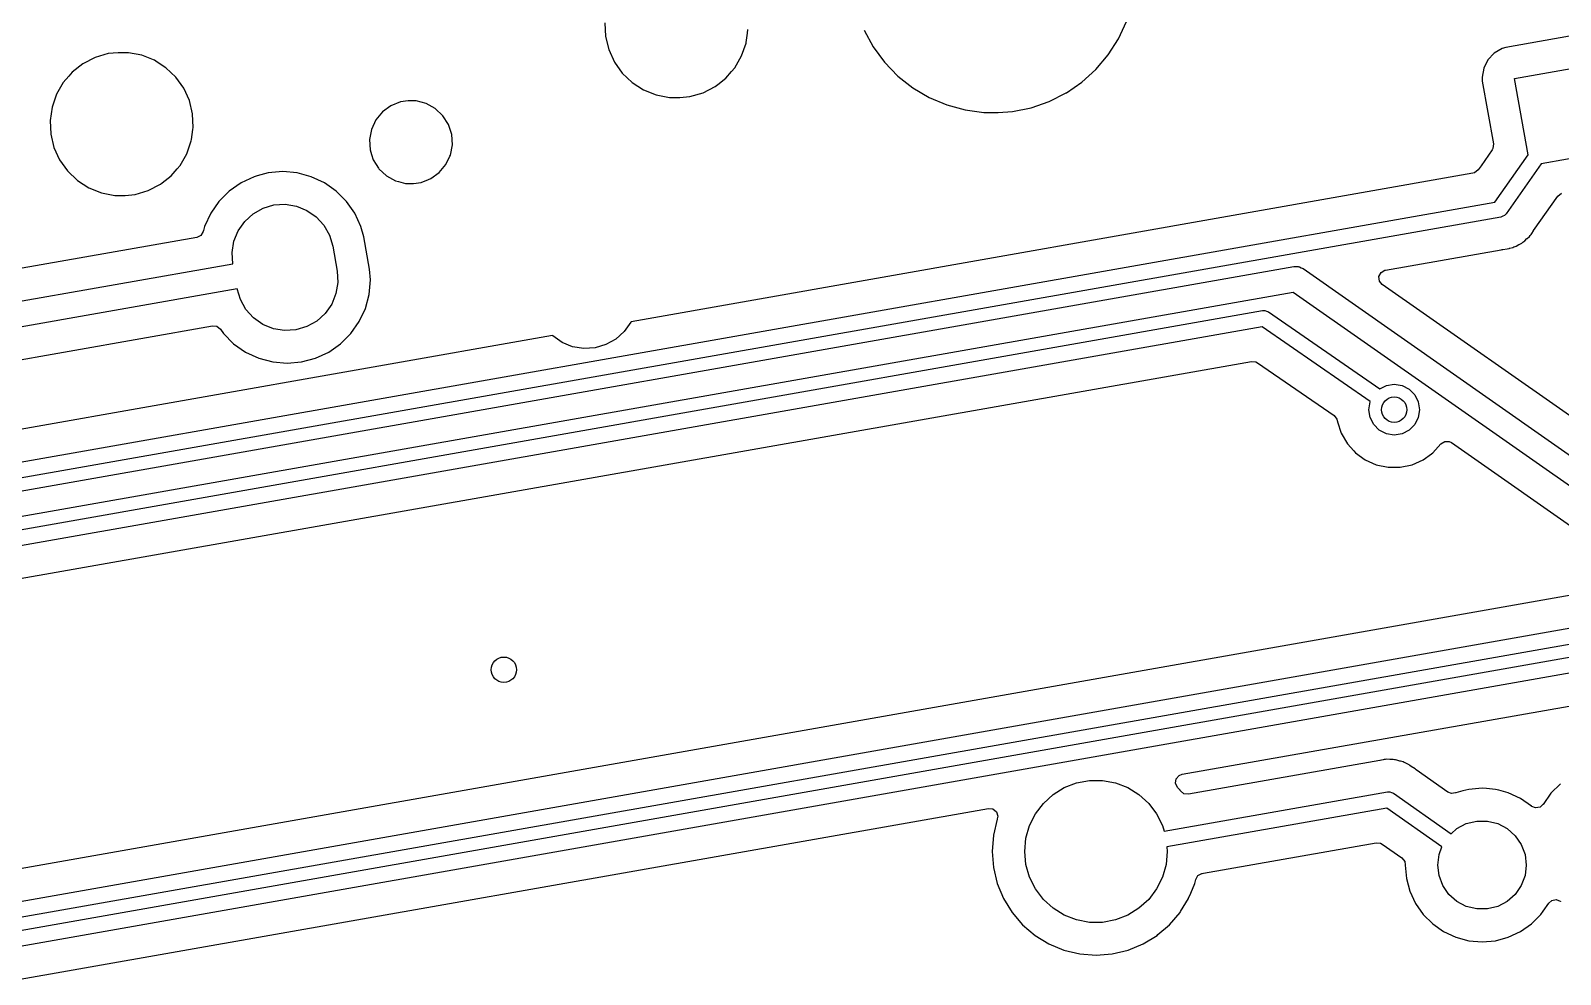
# Model space of a CAD drawing. Extents: x -140 to 29, y -83 to 10.
# Drawn here: x -83.09 to -58.95, y -19.52 to -4.63 of the extents above; entities that cross this region are included whole.
import ezdxf

# ---------------------------------------------------------------- set-up
doc = ezdxf.new("R2010")
doc.units = 0
doc.layers.add('BLACK', color=7, linetype='CONTINUOUS')

msp = doc.modelspace()

# ---------------------------------------------------------------- linework, layer by layer
at = {"layer": 'BLACK', "linetype": 'CONTINUOUS'}
for p, q in [((-74.027, -4.50753), (-74.0168, -4.72223)), ((-65.9222, -4.76023), (-65.7958, -4.48766)), ((-74.0168, -4.72223), (-73.9661, -4.93112)), ((-71.8693, -5.031), (-71.799, -4.82788)), ((-71.799, -4.82788), (-71.7975, -4.81769)), ((-71.7975, -4.81769), (-71.7768, -4.67371)), ((-71.7768, -4.67371), (-71.7684, -4.61512)), ((-69.9353, -4.62605), (-69.7909, -4.88957)), ((-66.0839, -5.0135), (-65.9222, -4.76023)), ((-58.3347, -4.63664), (-59.8063, -4.89611)), ((-82.0729, -5.05542), (-82.2639, -5.15392)), ((-81.8666, -4.99487), (-82.0729, -5.05542)), ((-81.7063, -4.97956), (-81.8666, -4.99487)), ((-81.8666, -4.99487), (-81.8666, -4.99487)), ((-81.8666, -4.99487), (-81.8666, -4.99487)), ((-81.8666, -4.99487), (-81.8666, -4.99487)), ((-81.8666, -4.99487), (-81.8666, -4.99487)), ((-81.5452, -4.97956), (-81.7063, -4.97956)), ((-81.7063, -4.97956), (-81.7063, -4.97956)), ((-81.3341, -5.02023), (-81.5452, -4.97956)), ((-81.5452, -4.97956), (-81.5452, -4.97956)), ((-81.1504, -5.09378), (-81.3341, -5.02023)), ((-73.9661, -4.93112), (-73.8768, -5.12663)), ((-71.9763, -5.21633), (-71.8693, -5.031)), ((-71.8693, -5.031), (-71.8693, -5.031)), ((-69.7909, -4.88957), (-69.6127, -5.13148)), ((-66.2779, -5.24296), (-66.0839, -5.0135)), ((-66.0839, -5.0135), (-66.0839, -5.0135)), ((-59.9909, -4.98716), (-60.0909, -5.09378)), ((-59.8648, -4.91304), (-59.9909, -4.98716)), ((-59.8066, -4.89619), (-59.8648, -4.91304)), ((-59.8063, -4.89611), (-59.8066, -4.89619)), ((-82.4329, -5.28679), (-82.4855, -5.34748)), ((-82.2639, -5.15392), (-82.4329, -5.28679)), ((-82.4329, -5.28679), (-82.4329, -5.28679)), ((-82.4329, -5.28679), (-82.4329, -5.28679)), ((-82.2639, -5.15392), (-82.2639, -5.15392)), ((-81.1346, -5.10012), (-81.1504, -5.09378)), ((-81.0933, -5.12664), (-81.1346, -5.10012)), ((-80.9537, -5.21633), (-81.0933, -5.12664)), ((-80.7982, -5.36465), (-80.9537, -5.21633)), ((-73.8768, -5.12663), (-73.7522, -5.30172)), ((-73.7522, -5.30172), (-73.5966, -5.45005)), ((-72.1175, -5.37959), (-72.0288, -5.27719)), ((-72.0288, -5.27719), (-71.9767, -5.21715)), ((-71.9767, -5.21715), (-71.9763, -5.21633)), ((-69.6127, -5.13148), (-69.4038, -5.34748)), ((-66.5008, -5.44454), (-66.2779, -5.24297)), ((-66.2779, -5.24297), (-66.2779, -5.24296)), ((-66.2779, -5.24297), (-66.2779, -5.24297)), ((-60.1569, -5.22428), (-60.1834, -5.36807)), ((-60.0909, -5.09378), (-60.1569, -5.22428)), ((-59.6701, -5.38844), (-58.2943, -5.14586)), ((-82.5736, -5.44923), (-82.6811, -5.63538)), ((-82.4855, -5.34748), (-82.5736, -5.44923)), ((-80.7982, -5.36466), (-80.7982, -5.36465)), ((-80.6735, -5.53974), (-80.7982, -5.36466)), ((-80.5842, -5.73527), (-80.6735, -5.53974)), ((-73.5966, -5.45005), (-73.4158, -5.56626)), ((-72.4775, -5.61095), (-72.2864, -5.51246)), ((-72.2864, -5.51246), (-72.2467, -5.4812)), ((-72.2467, -5.4812), (-72.1175, -5.37959)), ((-72.1175, -5.37959), (-72.1175, -5.37959)), ((-72.1175, -5.37959), (-72.1175, -5.37959)), ((-69.4038, -5.34748), (-69.1679, -5.53371)), ((-69.1679, -5.53371), (-68.9094, -5.68684)), ((-66.7432, -5.61096), (-66.5008, -5.44454)), ((-66.5008, -5.44454), (-66.5008, -5.44454)), ((-66.5008, -5.44454), (-66.5008, -5.44454)), ((-60.1834, -5.36807), (-60.1793, -5.42885)), ((-60.1793, -5.42885), (-60.0046, -6.41961)), ((-59.4582, -6.59013), (-59.6701, -5.38844)), ((-82.6811, -5.63538), (-82.7514, -5.8385)), ((-80.5335, -5.94415), (-80.5842, -5.73527)), ((-77.2516, -5.75679), (-77.4044, -5.81729)), ((-77.1294, -5.74136), (-77.2516, -5.75679)), ((-77.2516, -5.75679), (-77.2516, -5.75679)), ((-77.0063, -5.74136), (-77.1294, -5.74136)), ((-77.1294, -5.74136), (-77.1294, -5.74136)), ((-77.1294, -5.74136), (-77.1294, -5.74136)), ((-76.8471, -5.78223), (-77.0063, -5.74136)), ((-77.0063, -5.74136), (-77.0063, -5.74136)), ((-77.0063, -5.74136), (-77.0063, -5.74136)), ((-76.7031, -5.86141), (-76.8471, -5.78223)), ((-76.8471, -5.78223), (-76.8471, -5.78223)), ((-73.4158, -5.56626), (-73.2162, -5.64615)), ((-73.2162, -5.64615), (-73.0052, -5.68682)), ((-73.0052, -5.68682), (-73.0052, -5.68682)), ((-73.0052, -5.68682), (-72.8441, -5.68682)), ((-72.8441, -5.68682), (-72.6837, -5.67151)), ((-72.8441, -5.68682), (-72.8441, -5.68682)), ((-72.8441, -5.68682), (-72.8441, -5.68682)), ((-72.8441, -5.68682), (-72.8441, -5.68682)), ((-72.6837, -5.67151), (-72.4775, -5.61096)), ((-72.6837, -5.67151), (-72.6837, -5.67151)), ((-72.6837, -5.67151), (-72.6837, -5.67151)), ((-72.4775, -5.61096), (-72.4775, -5.61095)), ((-72.4775, -5.61095), (-72.4775, -5.61095)), ((-68.9094, -5.68684), (-68.6327, -5.80415)), ((-67.3006, -5.84869), (-67.0167, -5.75012)), ((-67.0167, -5.75012), (-66.7485, -5.6146)), ((-66.7485, -5.6146), (-66.7432, -5.61096)), ((-82.7514, -5.8385), (-82.782, -6.05126)), ((-80.5335, -5.94416), (-80.5335, -5.94415)), ((-80.5233, -6.15885), (-80.5335, -5.94416)), ((-77.5373, -5.9139), (-77.6421, -6.04053)), ((-77.4044, -5.81729), (-77.5373, -5.91389)), ((-77.5373, -5.91389), (-77.5373, -5.9139)), ((-77.5373, -5.9139), (-77.5373, -5.9139)), ((-77.4044, -5.81729), (-77.4044, -5.81729)), ((-76.5833, -5.97392), (-76.7031, -5.86141)), ((-76.7031, -5.86141), (-76.7031, -5.86141)), ((-76.4952, -6.11269), (-76.5833, -5.97392)), ((-68.6327, -5.80415), (-68.3429, -5.88354)), ((-68.3429, -5.88354), (-68.0451, -5.92359)), ((-68.0451, -5.92359), (-68.0451, -5.92359)), ((-68.0451, -5.92359), (-67.8199, -5.92359)), ((-67.8199, -5.92359), (-67.8198, -5.92359)), ((-67.8198, -5.92359), (-67.5951, -5.90854)), ((-67.5951, -5.90854), (-67.3006, -5.84869)), ((-82.782, -6.05126), (-82.7718, -6.26596)), ((-82.7718, -6.26596), (-82.7211, -6.47485)), ((-80.5509, -6.35069), (-80.5277, -6.18925)), ((-80.5277, -6.18925), (-80.5233, -6.15885)), ((-77.7121, -6.18925), (-77.7429, -6.35068)), ((-77.6421, -6.04053), (-77.7121, -6.18925)), ((-77.7121, -6.18925), (-77.7121, -6.18925)), ((-77.7121, -6.18925), (-77.7121, -6.18925)), ((-76.4444, -6.269), (-76.4952, -6.11269)), ((-76.4341, -6.43302), (-76.4444, -6.269)), ((-76.4444, -6.269), (-76.4444, -6.269)), ((-82.7211, -6.47485), (-82.6318, -6.67037)), ((-80.6242, -6.57473), (-80.5539, -6.37161)), ((-80.5539, -6.37161), (-80.5534, -6.3685)), ((-80.5534, -6.3685), (-80.5509, -6.35069)), ((-77.7429, -6.35068), (-77.7429, -6.35069)), ((-77.7429, -6.35069), (-77.7326, -6.51375)), ((-77.7326, -6.51375), (-77.7326, -6.51471)), ((-77.7326, -6.51471), (-77.7326, -6.51472)), ((-77.7326, -6.51472), (-77.7092, -6.5867)), ((-76.4649, -6.59447), (-76.4341, -6.43303)), ((-76.4341, -6.43303), (-76.4341, -6.43302)), ((-60.0255, -6.51375), (-60.1994, -6.76203)), ((-60.0125, -6.49016), (-60.0255, -6.51375)), ((-60.0046, -6.41961), (-60.0125, -6.49016)), ((-82.6318, -6.67037), (-82.5071, -6.84545)), ((-80.7317, -6.76088), (-80.7307, -6.75913)), ((-80.7307, -6.75913), (-80.6242, -6.57473)), ((-80.6242, -6.57473), (-80.6242, -6.57473)), ((-77.7092, -6.5867), (-77.6818, -6.67103)), ((-77.6818, -6.67103), (-77.6341, -6.74608)), ((-77.6341, -6.74608), (-77.5982, -6.80271)), ((-76.6397, -6.86982), (-76.5349, -6.74318)), ((-76.5349, -6.74318), (-76.4737, -6.61305)), ((-76.4737, -6.61305), (-76.4649, -6.59447)), ((-76.4649, -6.59447), (-76.4649, -6.59447)), ((-76.4649, -6.59447), (-76.4649, -6.59447)), ((-59.98, -7.33534), (-59.4582, -6.59013)), ((-59.2534, -6.73352), (-59.8049, -7.52114)), ((-58.0518, -6.52163), (-59.2534, -6.73352)), ((-82.5071, -6.84545), (-82.3515, -6.99378)), ((-82.3515, -6.99378), (-82.1707, -7.10999)), ((-81.0112, -7.03246), (-80.8724, -6.92332)), ((-80.8724, -6.92332), (-80.7767, -6.81288)), ((-80.8724, -6.92332), (-80.8724, -6.92332)), ((-80.8724, -6.92332), (-80.8724, -6.92332)), ((-80.7767, -6.81288), (-80.7317, -6.76088)), ((-79.5597, -6.9357), (-79.7672, -7.03246)), ((-79.512, -6.92292), (-79.5597, -6.9357)), ((-79.5597, -6.9357), (-79.5597, -6.9357)), ((-79.3385, -6.87644), (-79.512, -6.92292)), ((-79.1105, -6.85648), (-79.3385, -6.87644)), ((-78.8824, -6.87644), (-79.1105, -6.85648)), ((-78.6612, -6.93569), (-78.8824, -6.87644)), ((-78.6612, -6.9357), (-78.6612, -6.93569)), ((-78.4537, -7.03246), (-78.6612, -6.9357)), ((-77.5982, -6.80271), (-77.5937, -6.8098)), ((-77.5937, -6.8098), (-77.4739, -6.92231)), ((-77.4739, -6.92231), (-77.3299, -7.00149)), ((-76.9254, -7.02693), (-76.8084, -6.9806)), ((-76.8084, -6.9806), (-76.7726, -6.96643)), ((-76.7726, -6.96643), (-76.6397, -6.86982)), ((-76.7726, -6.96643), (-76.7726, -6.96643)), ((-76.6397, -6.86982), (-76.6397, -6.86982)), ((-60.3272, -6.8802), (-73.614, -9.22303)), ((-60.3013, -6.87271), (-60.3272, -6.8802)), ((-60.2458, -6.82838), (-60.3013, -6.87271)), ((-60.1994, -6.76203), (-60.2458, -6.82838)), ((-82.1707, -7.10999), (-81.9712, -7.18988)), ((-81.9712, -7.18988), (-81.7601, -7.23056)), ((-81.7601, -7.23056), (-81.7601, -7.23056)), ((-81.7601, -7.23056), (-81.599, -7.23056)), ((-81.599, -7.23055), (-81.4387, -7.21524)), ((-81.599, -7.23056), (-81.599, -7.23055)), ((-81.599, -7.23055), (-81.599, -7.23055)), ((-81.599, -7.23056), (-81.599, -7.23056)), ((-81.4387, -7.21524), (-81.2324, -7.15469)), ((-81.4387, -7.21524), (-81.4387, -7.21524)), ((-81.4387, -7.21524), (-81.4387, -7.21524)), ((-81.2324, -7.15469), (-81.0414, -7.05619)), ((-81.2324, -7.15469), (-81.2324, -7.15469)), ((-81.2324, -7.15469), (-81.2324, -7.15469)), ((-81.0414, -7.05619), (-81.0112, -7.03246)), ((-79.9548, -7.16378), (-80.1167, -7.32568)), ((-79.7672, -7.03246), (-79.9548, -7.16378)), ((-79.9548, -7.16378), (-79.9548, -7.16378)), ((-79.9548, -7.16378), (-79.9548, -7.16378)), ((-79.9548, -7.16378), (-79.9548, -7.16378)), ((-79.7672, -7.03246), (-79.7672, -7.03246)), ((-78.2662, -7.16378), (-78.4537, -7.03246)), ((-78.1043, -7.32568), (-78.2662, -7.16378)), ((-77.3299, -7.00149), (-77.3299, -7.00149)), ((-77.3299, -7.00149), (-77.3299, -7.00149)), ((-77.3299, -7.00149), (-77.2813, -7.01396)), ((-77.2813, -7.01396), (-77.1707, -7.04236)), ((-77.1707, -7.04236), (-77.1707, -7.04236)), ((-77.1707, -7.04236), (-77.0476, -7.04236)), ((-77.0476, -7.04236), (-76.9254, -7.02693)), ((-77.0476, -7.04236), (-77.0476, -7.04236)), ((-77.0476, -7.04236), (-77.0476, -7.04236)), ((-76.9254, -7.02693), (-76.9254, -7.02693)), ((-76.9254, -7.02693), (-76.9254, -7.02693)), ((-59.3696, -7.7859), (-58.9876, -7.24048)), ((-58.9876, -7.24048), (-58.9322, -7.19615)), ((-92.8425, -13.1299), (-59.98, -7.33534)), ((-80.1167, -7.32568), (-80.248, -7.51323)), ((-79.5774, -7.52043), (-79.4212, -7.4328)), ((-79.4212, -7.4328), (-79.2494, -7.38213)), ((-79.2494, -7.38213), (-79.0706, -7.37097)), ((-79.0706, -7.37097), (-78.8938, -7.39988)), ((-78.8938, -7.39988), (-78.7279, -7.4674)), ((-78.7279, -7.4674), (-78.5811, -7.57015)), ((-77.9729, -7.51322), (-78.1043, -7.32568)), ((-78.1043, -7.32568), (-78.1043, -7.32568)), ((-59.8856, -7.57255), (-92.8501, -13.3851)), ((-80.3447, -7.72074), (-80.3622, -7.7859)), ((-80.248, -7.51323), (-80.3447, -7.72074)), ((-79.813, -7.78738), (-79.7103, -7.64063)), ((-79.7103, -7.64063), (-79.5774, -7.52043)), ((-78.5811, -7.57015), (-78.4609, -7.70298)), ((-78.4609, -7.70298), (-78.3733, -7.85923)), ((-77.9729, -7.51323), (-77.9729, -7.51322)), ((-77.8762, -7.72073), (-77.9729, -7.51323)), ((-77.8318, -7.8865), (-77.8762, -7.72073)), ((-77.8762, -7.72073), (-77.8762, -7.72073)), ((-77.8762, -7.72073), (-77.8762, -7.72073)), ((-59.8579, -7.55881), (-59.8856, -7.57255)), ((-59.8293, -7.54709), (-59.8579, -7.55881)), ((-59.825, -7.54248), (-59.8293, -7.54709)), ((-59.8225, -7.54127), (-59.825, -7.54248)), ((-59.8202, -7.53742), (-59.8225, -7.54127)), ((-59.8049, -7.52114), (-59.8202, -7.53742)), ((-80.4661, -7.89268), (-84.8426, -8.66437)), ((-80.4032, -7.86182), (-80.4661, -7.89268)), ((-80.3663, -7.8012), (-80.4032, -7.86182)), ((-80.3622, -7.7859), (-80.3663, -7.8012)), ((-79.9095, -8.1301), (-79.8806, -7.95331)), ((-79.8806, -7.95331), (-79.813, -7.78738)), ((-78.3733, -7.85923), (-78.3226, -8.03106)), ((-77.7425, -8.39294), (-77.8318, -7.8865)), ((-59.5405, -7.96934), (-59.5245, -7.95769)), ((-59.5245, -7.95769), (-59.5072, -7.94708)), ((-59.5072, -7.94708), (-59.4744, -7.91314)), ((-59.5072, -7.94708), (-59.5072, -7.94708)), ((-59.5072, -7.94708), (-59.5072, -7.94708)), ((-59.4744, -7.91314), (-59.4701, -7.90907)), ((-59.4701, -7.90907), (-59.4343, -7.87836)), ((-59.4343, -7.87836), (-59.4227, -7.86177)), ((-59.4227, -7.86177), (-59.4101, -7.84651)), ((-59.4101, -7.84651), (-59.396, -7.83195)), ((-59.396, -7.83195), (-59.3727, -7.79092)), ((-59.3727, -7.79092), (-59.3696, -7.7859)), ((-79.8983, -8.3089), (-79.9095, -8.1301)), ((-78.3226, -8.03106), (-78.2531, -8.42498)), ((-61.7083, -8.41028), (-59.8799, -8.08788)), ((-59.8799, -8.08788), (-59.864, -8.08686)), ((-59.864, -8.08656), (-59.8561, -8.08592)), ((-59.864, -8.08686), (-59.864, -8.08656)), ((-59.8561, -8.08593), (-59.7875, -8.07159)), ((-59.8561, -8.08592), (-59.8561, -8.08593)), ((-59.7875, -8.07159), (-59.7581, -8.0664)), ((-59.7581, -8.0664), (-59.7514, -8.06433)), ((-59.7514, -8.06433), (-59.7456, -8.06284)), ((-59.7456, -8.06284), (-59.6994, -8.05319)), ((-59.6994, -8.05319), (-59.6813, -8.04425)), ((-59.6813, -8.04425), (-59.6629, -8.03694)), ((-59.6629, -8.03694), (-59.6588, -8.03567)), ((-59.6588, -8.03567), (-59.6436, -8.03095)), ((-59.6436, -8.03095), (-59.6034, -8.00622)), ((-59.6034, -8.00622), (-59.5982, -8.00336)), ((-59.5982, -8.00336), (-59.5558, -7.98253)), ((-59.5558, -7.98252), (-59.5405, -7.96934)), ((-59.5558, -7.98253), (-59.5558, -7.98252)), ((-59.5558, -7.98252), (-59.5558, -7.98252)), ((-105.396, -12.8049), (-79.8983, -8.3089)), ((-90.2991, -13.1383), (-63.1551, -8.35212)), ((-78.2531, -8.42498), (-78.242, -8.60378)), ((-77.7275, -8.5639), (-77.7425, -8.39294)), ((-63.1551, -8.35212), (-63.1215, -8.35379)), ((-63.1215, -8.35379), (-63.0881, -8.3517)), ((-63.0881, -8.3517), (-63.0775, -8.35599)), ((-63.0775, -8.35599), (-63.0662, -8.35656)), ((-63.0662, -8.35656), (-63.0367, -8.37261)), ((-63.0367, -8.37261), (-63.0056, -8.38525)), ((-63.0056, -8.38525), (-57.018, -12.5778)), ((-61.8103, -8.5115), (-61.7783, -8.44814)), ((-61.7783, -8.44814), (-61.7171, -8.41216)), ((-61.7171, -8.41216), (-61.7083, -8.41028)), ((-78.242, -8.60378), (-78.2709, -8.78057)), ((-77.7475, -8.79199), (-77.7325, -8.62092)), ((-77.7325, -8.62092), (-77.7275, -8.5639)), ((-61.803, -8.58212), (-61.8103, -8.5115)), ((-61.7587, -8.63758), (-61.803, -8.58212)), ((-56.7454, -12.1479), (-61.7587, -8.63758)), ((-79.8288, -8.70282), (-105.245, -13.1844)), ((-63.1672, -8.76043), (-90.148, -13.5179)), ((-79.7782, -8.87465), (-79.8288, -8.70282)), ((-79.8288, -8.70282), (-79.8288, -8.70282)), ((-79.6905, -9.0309), (-79.7782, -8.87465)), ((-78.2709, -8.78057), (-78.3384, -8.94651)), ((-77.8067, -9.01314), (-77.7475, -8.79199)), ((-57.3791, -12.8133), (-63.1672, -8.76043)), ((-89.5977, -13.6239), (-63.648, -9.0483)), ((-79.5703, -9.16373), (-79.6905, -9.0309)), ((-79.4236, -9.26648), (-79.5703, -9.16373)), ((-78.4412, -9.09325), (-78.574, -9.21345)), ((-78.3384, -8.94651), (-78.4412, -9.09325)), ((-77.9035, -9.22065), (-77.8067, -9.01315)), ((-77.8067, -9.01315), (-77.8067, -9.01314)), ((-63.648, -9.0483), (-63.6267, -9.04763)), ((-63.6267, -9.04763), (-63.6222, -9.04647)), ((-63.6222, -9.04647), (-63.6194, -9.04739)), ((-63.6194, -9.04739), (-63.6125, -9.04717)), ((-63.6125, -9.04717), (-63.5843, -9.05896)), ((-63.5843, -9.05896), (-63.5553, -9.06851)), ((-63.5553, -9.06851), (-61.7954, -10.2826)), ((-93.1275, -11.5641), (-80.2201, -9.28815)), ((-63.6551, -9.30341), (-89.5033, -13.8611)), ((-80.2201, -9.28815), (-80.1495, -9.29602)), ((-80.1495, -9.29602), (-80.095, -9.33996)), ((-80.095, -9.33996), (-80.0472, -9.40821)), ((-80.0472, -9.40821), (-79.8853, -9.5701)), ((-79.2577, -9.334), (-79.4236, -9.26648)), ((-79.0809, -9.36291), (-79.2577, -9.334)), ((-78.9021, -9.35175), (-79.0809, -9.36291)), ((-78.7302, -9.30108), (-78.9021, -9.35175)), ((-78.574, -9.21345), (-78.7302, -9.30108)), ((-78.1967, -9.5701), (-78.0348, -9.4082)), ((-78.0348, -9.4082), (-77.9035, -9.22065)), ((-73.72, -9.37776), (-73.8529, -9.49796)), ((-73.6173, -9.23101), (-73.72, -9.37776)), ((-73.614, -9.22303), (-73.6173, -9.23101)), ((-61.9474, -10.4815), (-63.6551, -9.30341)), ((-74.855, -9.44185), (-91.0944, -12.3053)), ((-79.8853, -9.5701), (-79.6977, -9.70143)), ((-78.3842, -9.70142), (-78.1967, -9.5701)), ((-78.1967, -9.5701), (-78.1967, -9.5701)), ((-74.8492, -9.44824), (-74.855, -9.44185)), ((-74.7025, -9.55099), (-74.8492, -9.44824)), ((-74.5365, -9.61851), (-74.7025, -9.55099)), ((-74.3597, -9.64742), (-74.5365, -9.61851)), ((-74.1809, -9.63626), (-74.3597, -9.64742)), ((-74.0091, -9.58559), (-74.1809, -9.63626)), ((-73.8529, -9.49796), (-74.0091, -9.58559)), ((-89.1562, -14.3163), (-63.8231, -9.84937)), ((-79.6977, -9.70143), (-79.4902, -9.79819)), ((-79.4902, -9.79819), (-79.2691, -9.85745)), ((-79.2691, -9.85745), (-79.041, -9.8774)), ((-79.041, -9.8774), (-78.8129, -9.85745)), ((-78.8129, -9.85745), (-78.5917, -9.79819)), ((-78.5917, -9.79819), (-78.3842, -9.70143)), ((-78.5917, -9.79819), (-78.5917, -9.79819)), ((-78.5917, -9.79819), (-78.5917, -9.79819)), ((-78.5917, -9.79819), (-78.5917, -9.79819)), ((-78.3842, -9.70143), (-78.3842, -9.70142)), ((-63.8231, -9.84937), (-63.7525, -9.85724)), ((-63.7525, -9.85724), (-63.7297, -9.86974)), ((-63.7297, -9.86974), (-62.5179, -10.7057)), ((-61.7954, -10.2826), (-61.6937, -10.2308)), ((-61.6937, -10.2308), (-61.5701, -10.2112)), ((-61.5701, -10.2112), (-61.4465, -10.2308)), ((-61.4465, -10.2308), (-61.3349, -10.2876)), ((-61.3349, -10.2876), (-61.2465, -10.3761)), ((-61.2465, -10.3761), (-61.1896, -10.4876)), ((-61.9701, -10.6112), (-61.9505, -10.4876)), ((-61.9505, -10.7348), (-61.9701, -10.6112)), ((-61.9505, -10.4876), (-61.9474, -10.4815)), ((-61.1896, -10.4876), (-61.1701, -10.6112)), ((-61.1701, -10.6112), (-61.1896, -10.7348)), ((-62.5179, -10.7057), (-62.4732, -10.7608)), ((-62.4732, -10.7608), (-62.4641, -10.7962)), ((-62.4641, -10.7962), (-62.4636, -10.8011)), ((-62.4636, -10.8011), (-62.4046, -10.9828)), ((-61.8937, -10.8463), (-61.9505, -10.7348)), ((-61.8052, -10.9348), (-61.8937, -10.8463)), ((-61.2465, -10.8463), (-61.3349, -10.9348)), ((-61.1896, -10.7348), (-61.2465, -10.8463)), ((-62.4046, -10.9828), (-62.3091, -11.1482)), ((-61.6937, -10.9916), (-61.8052, -10.9348)), ((-61.5701, -11.0112), (-61.6937, -10.9916)), ((-61.4465, -10.9916), (-61.5701, -11.0112)), ((-61.3349, -10.9348), (-61.4465, -10.9916)), ((-62.3091, -11.1482), (-62.3091, -11.1482)), ((-62.3091, -11.1482), (-62.3091, -11.1482)), ((-62.3091, -11.1482), (-62.2075, -11.261)), ((-62.2075, -11.261), (-62.1813, -11.2901)), ((-62.1813, -11.2901), (-62.0268, -11.4023)), ((-61.1133, -11.4023), (-60.9798, -11.3054)), ((-60.9798, -11.3054), (-60.9588, -11.2901)), ((-60.9588, -11.2901), (-60.8332, -11.1506)), ((-60.8332, -11.1506), (-60.7727, -11.1133)), ((-60.7727, -11.1133), (-60.7017, -11.1147)), ((-60.7017, -11.1147), (-60.6673, -11.1316)), ((-60.6673, -11.1316), (-58.0483, -12.9655)), ((-62.0268, -11.4023), (-61.8523, -11.48)), ((-61.8523, -11.48), (-61.6655, -11.5197)), ((-61.6655, -11.5197), (-61.4746, -11.5197)), ((-61.4746, -11.5197), (-61.2878, -11.48)), ((-61.2878, -11.48), (-61.1133, -11.4023)), ((-108.558, -22.8312), (-55.3348, -13.4465)), ((-108.296, -23.242), (-52.1236, -13.3373)), ((-58.0692, -13.4123), (-92.5641, -19.4947)), ((-55.2404, -13.6837), (-108.464, -23.0684)), ((-52.0292, -13.5745), (-108.202, -23.4792)), ((-64.9162, -16.3631), (-52.0234, -14.0898)), ((-61.7977, -16.1463), (-64.8179, -16.6789)), ((-61.7919, -16.145), (-61.7977, -16.1463)), ((-61.7719, -16.1395), (-61.7919, -16.145)), ((-61.7464, -16.1325), (-61.7719, -16.1395)), ((-61.7431, -16.1324), (-61.7464, -16.1325)), ((-61.7262, -16.1321), (-61.7431, -16.1324)), ((-61.7065, -16.1303), (-61.7262, -16.1321)), ((-61.6866, -16.1267), (-61.7065, -16.1303)), ((-61.6395, -16.1304), (-61.6866, -16.1267)), ((-61.6336, -16.1305), (-61.6395, -16.1304)), ((-61.6037, -16.13), (-61.6336, -16.1305)), ((-61.5864, -16.1297), (-61.6037, -16.13)), ((-61.5667, -16.1344), (-61.5864, -16.1297)), ((-61.5864, -16.1297), (-61.5864, -16.1297)), ((-61.5864, -16.1297), (-61.5864, -16.1297)), ((-61.5472, -16.1375), (-61.5667, -16.1344)), ((-61.527, -16.139), (-61.5472, -16.1375)), ((-61.4823, -16.1542), (-61.527, -16.139)), ((-61.4766, -16.1559), (-61.4823, -16.1542)), ((-61.47, -16.1574), (-61.4766, -16.1559)), ((-61.4307, -16.1668), (-61.47, -16.1574)), ((-61.4128, -16.1762), (-61.4307, -16.1668)), ((-65.0086, -16.4341), (-64.9617, -16.3807)), ((-64.9617, -16.3807), (-64.9162, -16.3631)), ((-61.3946, -16.1841), (-61.4128, -16.1762)), ((-61.3755, -16.1906), (-61.3946, -16.1841)), ((-61.336, -16.2164), (-61.3755, -16.1906)), ((-61.3755, -16.1906), (-61.3755, -16.1906)), ((-61.3309, -16.2194), (-61.336, -16.2164)), ((-61.3247, -16.2227), (-61.3309, -16.2194)), ((-61.3246, -16.2227), (-61.3247, -16.2227)), ((-61.3002, -16.2399), (-61.3246, -16.2227)), ((-61.2415, -16.2782), (-61.3002, -16.2399)), ((-61.2355, -16.2834), (-61.2415, -16.2782)), ((-61.2353, -16.2831), (-61.2355, -16.2834)), ((-61.2233, -16.2937), (-61.2353, -16.2831)), ((-60.7224, -16.6444), (-61.2233, -16.2937)), ((-66.9536, -16.6814), (-66.7771, -16.5721)), ((-66.7771, -16.5721), (-66.5835, -16.4971)), ((-66.5835, -16.4971), (-66.3794, -16.459)), ((-66.3794, -16.459), (-66.1718, -16.459)), ((-66.1718, -16.459), (-65.9677, -16.4971)), ((-65.9677, -16.4971), (-65.7741, -16.5721)), ((-65.7741, -16.5721), (-65.5976, -16.6814)), ((-65.201, -17.2628), (-61.6771, -16.6414)), ((-65.0192, -16.5043), (-65.0086, -16.4341)), ((-64.9901, -16.5691), (-65.0192, -16.5043)), ((-64.95, -16.6161), (-64.9901, -16.5691)), ((-64.9472, -16.6206), (-64.95, -16.6161)), ((-64.95, -16.6161), (-64.95, -16.6161)), ((-64.9435, -16.6262), (-64.9472, -16.6206)), ((-64.8884, -16.671), (-64.9435, -16.6262)), ((-61.6771, -16.6414), (-61.6548, -16.6407)), ((-61.6548, -16.6407), (-61.6504, -16.6396)), ((-61.6504, -16.6396), (-61.6478, -16.6405)), ((-61.6478, -16.6405), (-61.6415, -16.6403)), ((-61.6415, -16.6403), (-61.613, -16.6522)), ((-61.613, -16.6522), (-61.5837, -16.6621)), ((-60.6671, -16.666), (-60.7224, -16.6444)), ((-60.6043, -16.6565), (-60.6671, -16.666)), ((-60.6037, -16.658), (-60.6043, -16.6565)), ((-60.5985, -16.6561), (-60.6037, -16.658)), ((-60.4869, -16.6262), (-60.5985, -16.6561)), ((-60.3945, -16.6015), (-60.4869, -16.6262)), ((-60.1841, -16.5831), (-60.3945, -16.6015)), ((-60.1158, -16.589), (-60.1841, -16.5831)), ((-60.1841, -16.5831), (-60.1841, -16.5831)), ((-59.9737, -16.6015), (-60.1158, -16.589)), ((-59.9193, -16.6161), (-59.9737, -16.6015)), ((-59.7697, -16.6561), (-59.9193, -16.6161)), ((-59.5783, -16.7454), (-59.7697, -16.6561)), ((-59.7697, -16.6561), (-59.7697, -16.6561)), ((-58.947, -16.5111), (-59.0964, -16.6604)), ((-67.2321, -16.9869), (-67.107, -16.8213)), ((-67.107, -16.8213), (-66.9536, -16.6814)), ((-65.5976, -16.6814), (-65.4442, -16.8213)), ((-65.4442, -16.8213), (-65.3191, -16.9869)), ((-61.6847, -16.8966), (-65.1571, -17.5089)), ((-64.8179, -16.6789), (-64.8884, -16.671)), ((-60.8159, -17.5049), (-61.6847, -16.8966)), ((-61.5837, -16.6621), (-60.672, -17.3005)), ((-59.405, -16.8668), (-59.5783, -16.7454)), ((-59.4036, -16.8679), (-59.405, -16.8668)), ((-59.4031, -16.8681), (-59.4036, -16.8679)), ((-59.4008, -16.8697), (-59.4031, -16.8681)), ((-59.4004, -16.8692), (-59.4008, -16.8697)), ((-59.3377, -16.8943), (-59.4004, -16.8692)), ((-59.268, -16.8808), (-59.3377, -16.8943)), ((-59.222, -16.837), (-59.268, -16.8808)), ((-59.2207, -16.8379), (-59.222, -16.837)), ((-59.0964, -16.6604), (-59.2207, -16.8379)), ((-59.0964, -16.6604), (-59.0964, -16.6604)), ((-83.6768, -19.6711), (-67.9729, -16.9021)), ((-67.9729, -16.9021), (-67.9023, -16.91)), ((-67.9023, -16.91), (-67.8472, -16.9548)), ((-67.834, -17.0728), (-67.894, -17.3229)), ((-67.8472, -16.9548), (-67.8251, -17.0222)), ((-67.8324, -17.0681), (-67.834, -17.0728)), ((-67.834, -17.0728), (-67.834, -17.0728)), ((-67.8251, -17.0222), (-67.8334, -17.0678)), ((-67.8334, -17.0678), (-67.8324, -17.0681)), ((-67.3246, -17.1728), (-67.2321, -16.9869)), ((-65.3191, -16.9869), (-65.2266, -17.1728)), ((-60.4318, -17.1416), (-60.2683, -17.1013)), ((-60.2683, -17.1013), (-60.0999, -17.1013)), ((-60.0999, -17.1013), (-59.9364, -17.1416)), ((-67.894, -17.3229), (-67.9142, -17.5792)), ((-67.4006, -17.5792), (-67.3814, -17.3725)), ((-67.3814, -17.3725), (-67.3246, -17.1728)), ((-65.2266, -17.1728), (-65.201, -17.2628)), ((-60.672, -17.3005), (-60.5809, -17.2198)), ((-60.5809, -17.2198), (-60.4318, -17.1416)), ((-59.9364, -17.1416), (-59.7873, -17.2198)), ((-59.7873, -17.2198), (-59.6613, -17.3315)), ((-59.6613, -17.3315), (-59.5656, -17.4701)), ((-67.9142, -17.5792), (-67.894, -17.8355)), ((-67.3814, -17.7859), (-67.4006, -17.5792)), ((-65.1506, -17.5792), (-65.1698, -17.7859)), ((-65.1571, -17.5089), (-65.1506, -17.5792)), ((-64.5778, -17.9231), (-61.8552, -17.443)), ((-61.8552, -17.443), (-61.7846, -17.4509)), ((-61.7846, -17.4509), (-61.761, -17.4639)), ((-61.761, -17.4639), (-61.4492, -17.6823)), ((-60.8623, -17.6275), (-60.8159, -17.5049)), ((-59.5656, -17.4701), (-59.5059, -17.6275)), ((-67.894, -17.8355), (-67.834, -18.0855)), ((-67.3246, -17.9856), (-67.3814, -17.7859)), ((-65.1698, -17.7859), (-65.2266, -17.9856)), ((-61.4492, -17.6823), (-61.4048, -17.7377)), ((-61.4048, -17.7377), (-61.397, -17.7892)), ((-61.397, -17.7892), (-61.3957, -17.7892)), ((-61.3957, -17.7892), (-61.3957, -17.7947)), ((-61.3957, -17.7947), (-61.3957, -17.7947)), ((-61.3957, -17.7947), (-61.3957, -17.7947)), ((-61.3957, -17.7947), (-61.3773, -18.0051)), ((-60.8826, -17.7947), (-60.8623, -17.6275)), ((-60.8623, -17.9618), (-60.8826, -17.7947)), ((-59.5059, -17.6275), (-59.4856, -17.7947)), ((-59.4856, -17.7947), (-59.5059, -17.9618)), ((-67.834, -18.0855), (-67.7356, -18.3231)), ((-67.2321, -18.1714), (-67.3246, -17.9856)), ((-65.2266, -17.9856), (-65.3191, -18.1714)), ((-64.7803, -18.2377), (-64.7172, -18.0855)), ((-64.7172, -18.0855), (-64.702, -18.0219)), ((-64.7172, -18.0855), (-64.7172, -18.0855)), ((-64.7172, -18.0855), (-64.7172, -18.0855)), ((-64.702, -18.0219), (-64.6666, -17.9603)), ((-64.6666, -17.9603), (-64.6036, -17.9277)), ((-64.6036, -17.9277), (-64.6013, -17.9272)), ((-64.6013, -17.9272), (-64.5778, -17.9231)), ((-61.3773, -18.0051), (-61.3227, -18.2091)), ((-60.8026, -18.1193), (-60.8623, -17.9618)), ((-59.5059, -17.9618), (-59.5656, -18.1193)), ((-67.7356, -18.3231), (-67.6012, -18.5423)), ((-67.107, -18.3371), (-67.2321, -18.1714)), ((-66.9536, -18.4769), (-67.107, -18.3371)), ((-65.4442, -18.3371), (-65.5976, -18.4769)), ((-65.3191, -18.1714), (-65.4442, -18.3371)), ((-64.9416, -18.5285), (-64.8156, -18.3231)), ((-64.8156, -18.3231), (-64.814, -18.3191)), ((-64.814, -18.3191), (-64.7803, -18.2377)), ((-61.3227, -18.2091), (-61.2334, -18.4005)), ((-60.707, -18.2579), (-60.8026, -18.1193)), ((-60.5809, -18.3695), (-60.707, -18.2579)), ((-59.6613, -18.2579), (-59.7873, -18.3695)), ((-59.5656, -18.1193), (-59.6613, -18.2579)), ((-59.0844, -18.3531), (-59.0147, -18.3396)), ((-59.0147, -18.3396), (-58.9519, -18.3648)), ((-67.6012, -18.5423), (-67.4342, -18.7378)), ((-66.7771, -18.5862), (-66.9536, -18.4769)), ((-66.5835, -18.6612), (-66.7771, -18.5862)), ((-65.7741, -18.5862), (-65.9677, -18.6612)), ((-65.5976, -18.4769), (-65.7741, -18.5862)), ((-65.117, -18.7378), (-64.95, -18.5423)), ((-64.95, -18.5423), (-64.9416, -18.5285)), ((-64.95, -18.5423), (-64.95, -18.5423)), ((-61.2334, -18.4005), (-61.1123, -18.5735)), ((-61.1123, -18.5735), (-60.9629, -18.7228)), ((-60.4318, -18.4478), (-60.5809, -18.3695)), ((-60.2683, -18.4881), (-60.4318, -18.4478)), ((-60.0999, -18.4881), (-60.2683, -18.4881)), ((-59.9364, -18.4478), (-60.0999, -18.4881)), ((-59.7873, -18.3695), (-59.9364, -18.4478)), ((-59.4053, -18.7228), (-59.256, -18.5735)), ((-59.256, -18.5735), (-59.2197, -18.5217)), ((-59.2197, -18.5217), (-59.1317, -18.396)), ((-59.1317, -18.396), (-59.1304, -18.3969)), ((-59.1304, -18.3969), (-59.0844, -18.3531)), ((-58.9519, -18.3648), (-58.9516, -18.3642)), ((-58.9516, -18.3642), (-58.9493, -18.3658)), ((-58.9493, -18.3658), (-58.9487, -18.366)), ((-58.9487, -18.366), (-58.9474, -18.3671)), ((-58.9474, -18.3671), (-58.947, -18.3674)), ((-67.4342, -18.7378), (-67.2387, -18.9048)), ((-66.3794, -18.6994), (-66.5835, -18.6612)), ((-66.1718, -18.6994), (-66.3794, -18.6994)), ((-65.9677, -18.6612), (-66.1718, -18.6994)), ((-65.2985, -18.8929), (-65.117, -18.7378)), ((-60.9629, -18.7228), (-60.7899, -18.844)), ((-59.5783, -18.844), (-59.4053, -18.7228)), ((-67.2387, -18.9048), (-67.0195, -19.0391)), ((-67.0195, -19.0391), (-66.7819, -19.1375)), ((-65.7693, -19.1375), (-65.5317, -19.0391)), ((-65.5317, -19.0391), (-65.3125, -18.9048)), ((-65.3125, -18.9048), (-65.2985, -18.8929)), ((-60.7899, -18.844), (-60.5985, -18.9332)), ((-60.5985, -18.9332), (-60.3945, -18.9879)), ((-60.3945, -18.9879), (-60.1841, -19.0063)), ((-60.1841, -19.0063), (-59.9737, -18.9879)), ((-59.9737, -18.9879), (-59.7697, -18.9332)), ((-59.7697, -18.9332), (-59.5783, -18.844)), ((-66.7819, -19.1375), (-66.5319, -19.1976)), ((-66.5319, -19.1976), (-66.2756, -19.2177)), ((-66.2756, -19.2177), (-66.0193, -19.1976)), ((-66.0193, -19.1976), (-65.7693, -19.1375))]:
    msp.add_line(p, q, dxfattribs=at)
at = {"layer": 'BLACK'}
for centre in [(-61.5701, -10.6112), (-75.6212, -14.7135)]:
    msp.add_circle(centre, 0.2, dxfattribs=at)

doc.saveas('drawing.dxf')
